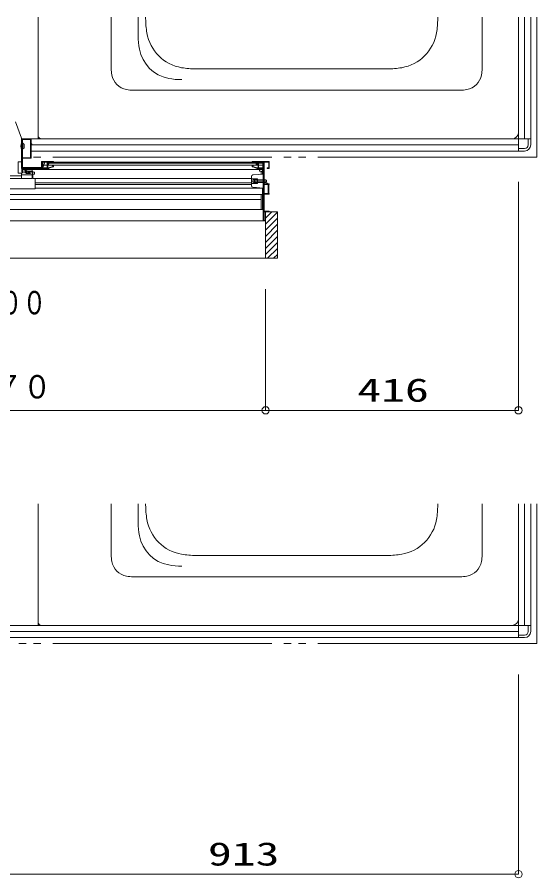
# Model space of a CAD drawing. Units: millimetres on the paper. Extents: x -305 to 305, y -152 to 152.
# Drawn here: x -93.7 to -50.9, y -75.7 to -4.9 of the extents above; entities that cross this region are included whole.
import ezdxf
from ezdxf.enums import TextEntityAlignment as Align

# ---------------------------------------------------------------- set-up
doc = ezdxf.new("R2010")
doc.units = ezdxf.units.MM
doc.linetypes.add('LONG_DOUBLE_CHAIN', pattern=[21.8, 18, -1, 0.6, -0.6, 0.6, -1])
doc.layers.add('0-0_0', color=7, linetype='Continuous', lineweight=9)
doc.layers.add('0-1_VIEW0001', color=7, linetype='Continuous', lineweight=9)
doc.styles.add('ＭＳ ゴシック', font='')
doc.styles.get('ＭＳ ゴシック').set_extended_font_data('MS Gothic')

# ---------------------------------------------------------------- blocks, each defined once
blk = doc.blocks.new('_ORIGIN')
at = {"layer": '0-0_0'}
blk.add_line((0, 0), (-1, 0), dxfattribs=at)
blk.add_circle((0, 0), 0.5, dxfattribs=at)

msp = doc.modelspace()

# ---------------------------------------------------------------- linework, layer by layer
at = {"layer": '0-0_0'}
for p, q in [((-52.434, -18.467), (-52.434, -37.246)), ((-73.239, -27.287), (-73.239, -37.246)), ((-73.239, -27.287), (-73.239, -37.246)), ((-131.134, -37.246), (-73.839, -37.246)), ((-72.639, -37.246), (-53.034, -37.246)), ((-52.434, -58.967), (-52.434, -75.375)), ((-53.034, -75.375), (-97.504, -75.375))]:
    msp.add_line(p, q, dxfattribs=at)
at = {"layer": '0-1_VIEW0001'}
for p, q in [((-91.934, -4.927), (-91.934, -14.927)), ((-91.934, -4.928), (-91.934, -14.678)), ((-85.934, -4.928), (-85.934, -9.13)), ((-83.713, -6.464), (-83.713, -4.928)), ((-83.104, -4.928), (-83.104, -5.038)), ((-59.084, -5.038), (-59.084, -4.928)), ((-55.434, -9.13), (-55.434, -4.928)), ((-52.434, -15.927), (-52.434, -4.927)), ((-52.434, -14.378), (-52.434, -4.928)), ((-51.934, -14.927), (-51.934, -4.927)), ((-51.434, -4.927), (-51.434, -14.927)), ((-78.965, -9.177), (-63.224, -9.177)), ((-84.136, -10.927), (-57.232, -10.927)), ((-93.325, -14.876), (-93.807, -13.526)), ((-93.319, -16.816), (-93.319, -14.91)), ((-93.284, -15.227), (-93.304, -15.227)), ((-93.284, -14.942), (-93.284, -17.677)), ((-92.584, -14.927), (-93.269, -14.927)), ((-93.269, -15.309), (-93.25, -15.309)), ((-93.234, -14.987), (-93.234, -16.467)), ((-93.234, -14.987), (-93.234, -16.467)), ((-92.594, -14.972), (-93.219, -14.972)), ((-92.594, -14.972), (-93.219, -14.972)), ((-93.134, -15.352), (-93.212, -15.292)), ((-93.134, -15.352), (-93.134, -15.702)), ((-93.084, -15.352), (-93.134, -15.352)), ((-93.084, -15.702), (-93.084, -15.352)), ((-92.579, -16.467), (-92.579, -14.987)), ((-92.579, -16.467), (-92.579, -14.987)), ((-92.534, -15.312), (-92.534, -14.977)), ((-92.534, -16.477), (-92.534, -15.382)), ((-92.534, -15.427), (-52.434, -15.427)), ((-92.469, -15.327), (-92.519, -15.327)), ((-92.519, -15.367), (-92.469, -15.367)), ((-92.459, -15.357), (-92.459, -15.337)), ((-52.984, -14.928), (-91.684, -14.928)), ((-52.434, -15.927), (-52.434, -15.527)), ((-51.434, -14.927), (-51.834, -14.927)), ((-51.634, -14.927), (-51.634, -15.427)), ((-51.434, -14.927), (-51.434, -15.427)), ((-93.284, -15.827), (-93.304, -15.827)), ((-93.269, -15.744), (-93.25, -15.744)), ((-93.134, -15.702), (-93.212, -15.761)), ((-93.084, -15.702), (-93.134, -15.702)), ((-52.434, -15.927), (-92.534, -15.927)), ((-92.534, -15.927), (-52.434, -15.927)), ((-51.934, -15.727), (-52.434, -15.727)), ((-51.934, -15.927), (-52.434, -15.927)), ((-93.319, -16.816), (-93.584, -16.816)), ((-93.224, -17.292), (-93.224, -16.527)), ((-93.224, -16.527), (-92.584, -16.527)), ((-93.219, -16.482), (-92.594, -16.482)), ((-93.219, -16.482), (-92.594, -16.482)), ((-91.669, -16.802), (-91.669, -17.292)), ((-90.709, -16.777), (-91.644, -16.777)), ((-91.609, -17.337), (-91.609, -16.842)), ((-91.599, -16.832), (-91.114, -16.832)), ((-91.594, -17.291), (-91.594, -16.926)), ((-91.384, -16.857), (-91.584, -17.377)), ((-91.549, -16.892), (-91.549, -17.292)), ((-91.384, -16.857), (-73.434, -16.857)), ((-91.199, -16.906), (-91.199, -16.877)), ((-91.178, -16.947), (-91.197, -16.913)), ((-91.195, -16.979), (-91.181, -16.965)), ((-91.184, -16.862), (-91.183, -16.862)), ((-91.17, -16.87), (-91.129, -16.943)), ((-91.128, -16.976), (-91.15, -16.998)), ((-91.108, -16.946), (-91.132, -16.97)), ((-91.124, -16.962), (-91.124, -16.966)), ((-91.104, -16.842), (-91.104, -16.936)), ((-91.089, -16.991), (-91.063, -16.965)), ((-91.059, -16.954), (-91.059, -16.842)), ((-73.434, -16.937), (-91.059, -16.937)), ((-91.049, -16.832), (-90.744, -16.832)), ((-90.759, -16.912), (-90.759, -16.922)), ((-90.744, -16.937), (-90.699, -16.937)), ((-90.734, -16.842), (-90.734, -16.887)), ((-90.684, -16.922), (-90.684, -16.802)), ((-74.334, -16.937), (-74.334, -16.802)), ((-74.274, -16.937), (-74.319, -16.937)), ((-74.309, -16.777), (-72.949, -16.777)), ((-74.284, -16.832), (-74.284, -16.887)), ((-74.259, -16.912), (-74.259, -16.937)), ((-74.009, -16.937), (-74.009, -17.097)), ((-73.929, -16.991), (-73.955, -16.965)), ((-73.91, -16.947), (-73.886, -16.97)), ((-73.894, -16.962), (-73.894, -16.966)), ((-73.89, -16.976), (-73.868, -16.998)), ((-73.848, -16.87), (-73.889, -16.943)), ((-73.84, -16.947), (-73.821, -16.913)), ((-73.823, -16.979), (-73.837, -16.965)), ((-73.834, -16.862), (-73.835, -16.862)), ((-73.819, -16.906), (-73.819, -16.877)), ((-73.469, -16.892), (-73.469, -17.307)), ((-73.434, -16.857), (-73.434, -21.677)), ((-73.424, -17.307), (-73.424, -16.926)), ((-72.934, -16.792), (-72.934, -17.352)), ((-93.309, -17.377), (-91.584, -17.377)), ((-93.259, -17.377), (-93.259, -17.437)), ((-73.434, -17.437), (-93.259, -17.437)), ((-93.244, -17.667), (-93.244, -17.612)), ((-93.234, -17.352), (-93.234, -17.552)), ((-93.234, -17.602), (-93.204, -17.602)), ((-93.204, -17.677), (-93.234, -17.677)), ((-91.669, -17.292), (-93.224, -17.292)), ((-93.204, -17.562), (-93.224, -17.562)), ((-93.189, -17.587), (-93.189, -17.577)), ((-93.024, -17.602), (-92.944, -17.602)), ((-92.944, -17.677), (-93.024, -17.677)), ((-92.989, -17.542), (-92.989, -17.352)), ((-92.989, -17.352), (-91.624, -17.352)), ((-92.899, -17.552), (-92.979, -17.552)), ((-92.934, -17.612), (-92.934, -17.667)), ((-92.884, -17.437), (-92.884, -17.587)), ((-92.884, -17.712), (-92.884, -17.567)), ((-92.784, -17.592), (-92.784, -17.612)), ((-92.434, -17.577), (-92.769, -17.577)), ((-92.769, -17.627), (-92.449, -17.627)), ((-92.484, -17.377), (-92.484, -17.437)), ((-92.434, -18.177), (-92.434, -17.437)), ((-92.369, -17.645), (-92.434, -17.645)), ((-92.384, -18.177), (-92.384, -17.627)), ((-92.344, -17.65), (-92.369, -17.645)), ((-92.272, -17.664), (-92.344, -17.65)), ((-91.609, -17.337), (-91.609, -17.317)), ((-91.099, -17.352), (-91.594, -17.352)), ((-91.534, -17.307), (-91.214, -17.307)), ((-91.476, -17.097), (-73.434, -17.097)), ((-91.199, -17.292), (-91.199, -16.99)), ((-91.154, -17.008), (-91.154, -17.292)), ((-91.139, -16.987), (-91.139, -17.003)), ((-91.139, -17.307), (-91.099, -17.307)), ((-91.132, -17.029), (-91.111, -17.065)), ((-91.065, -17.054), (-91.092, -17.009)), ((-91.09, -17.077), (-91.078, -17.077)), ((-91.083, -17.304), (-90.74, -17.197)), ((-90.719, -17.238), (-91.069, -17.347)), ((-90.774, -17.104), (-90.774, -17.102)), ((-90.733, -17.151), (-90.77, -17.115)), ((-90.759, -17.087), (-90.74, -17.087)), ((-90.73, -17.091), (-90.688, -17.133)), ((-90.729, -17.183), (-90.729, -17.162)), ((-90.684, -17.143), (-90.684, -17.19)), ((-74.334, -17.143), (-74.334, -17.19)), ((-74.288, -17.091), (-74.33, -17.133)), ((-74.289, -17.183), (-74.289, -17.162)), ((-74.285, -17.151), (-74.248, -17.115)), ((-74.259, -17.087), (-74.278, -17.087)), ((-74.244, -17.104), (-74.244, -17.102)), ((-73.953, -17.055), (-73.926, -17.009)), ((-73.928, -17.077), (-73.94, -17.077)), ((-73.886, -17.029), (-73.907, -17.065)), ((-73.879, -16.988), (-73.879, -17.004)), ((-73.819, -17.307), (-73.819, -16.99)), ((-73.469, -17.307), (-73.819, -17.307)), ((-73.729, -17.437), (-73.729, -17.597)), ((-73.729, -17.597), (-73.612, -17.597)), ((-73.604, -17.603), (-73.604, -17.842)), ((-73.604, -17.622), (-73.504, -17.622)), ((-73.504, -17.834), (-73.504, -17.437)), ((-73.409, -17.307), (-73.424, -17.307)), ((-73.409, -17.337), (-73.409, -17.317)), ((-73.109, -17.337), (-73.109, -17.327)), ((-72.934, -17.352), (-73.094, -17.352)), ((-92.434, -18.177), (-112.509, -18.177)), ((-93.319, -17.752), (-93.319, -18.177)), ((-92.434, -17.877), (-93.319, -17.877)), ((-93.234, -17.727), (-93.204, -17.727)), ((-93.189, -17.712), (-93.189, -17.692)), ((-93.039, -17.692), (-93.039, -17.712)), ((-93.024, -17.727), (-92.937, -17.727)), ((-92.874, -17.777), (-92.599, -17.777)), ((-92.634, -17.727), (-92.869, -17.727)), ((-92.592, -17.749), (-92.626, -17.729)), ((-92.369, -17.86), (-92.434, -17.86)), ((-74.408, -18.177), (-92.384, -18.177)), ((-92.369, -17.86), (-92.344, -17.855)), ((-92.344, -17.855), (-92.272, -17.84)), ((-92.272, -17.84), (-92.244, -17.835)), ((-92.184, -18.987), (-92.184, -18.177)), ((-74.409, -18.786), (-74.409, -18.018)), ((-74.409, -18.202), (-73.909, -18.202)), ((-73.409, -17.827), (-74.293, -17.894)), ((-74.159, -18.582), (-74.159, -18.222)), ((-74.089, -18.302), (-74.13, -18.309)), ((-74.089, -18.302), (-73.229, -18.302)), ((-73.909, -18.602), (-73.909, -18.202)), ((-92.225, -19.027), (-111.809, -19.027)), ((-74.409, -18.535), (-92.184, -18.535)), ((-92.184, -18.675), (-74.409, -18.675)), ((-92.184, -18.982), (-73.504, -18.982)), ((-74.409, -18.602), (-73.909, -18.602)), ((-74.334, -18.402), (-73.135, -18.402)), ((-73.409, -18.977), (-74.293, -18.911)), ((-74.089, -18.502), (-74.13, -18.495)), ((-74.089, -18.502), (-73.229, -18.502)), ((-73.504, -20.707), (-73.504, -18.972)), ((-73.359, -18.672), (-73.359, -19.432)), ((-73.359, -18.672), (-73.029, -18.672)), ((-73.159, -18.467), (-73.229, -18.502)), ((-73.029, -18.672), (-73.029, -19.432)), ((-73.504, -19.492), (-110.559, -19.492)), ((-73.029, -19.432), (-73.359, -19.432)), ((-72.934, -19.477), (-73.359, -19.477)), ((-72.984, -19.432), (-72.934, -19.432)), ((-72.934, -19.432), (-72.934, -19.477)), ((-110.559, -19.922), (-73.604, -19.922)), ((-73.434, -20.737), (-129.714, -20.737)), ((-73.359, -20.927), (-72.259, -20.927)), ((-73.259, -24.747), (-73.259, -20.927)), ((-73.259, -21.447), (-72.739, -20.927)), ((-73.259, -21.947), (-72.259, -20.947)), ((-72.259, -24.747), (-72.259, -20.927)), ((-73.434, -21.677), (-128.539, -21.677)), ((-73.259, -22.447), (-72.259, -21.447)), ((-73.259, -21.642), (-73.259, -21.662)), ((-73.259, -22.947), (-72.259, -21.947)), ((-73.259, -23.447), (-72.259, -22.447)), ((-73.259, -23.942), (-72.259, -22.942)), ((-73.259, -24.437), (-72.259, -23.437)), ((-73.074, -24.747), (-72.259, -23.932)), ((-72.259, -24.747), (-132.734, -24.747)), ((-72.579, -24.747), (-72.259, -24.427)), ((-91.934, -44.927), (-91.934, -54.927)), ((-91.934, -44.928), (-91.934, -54.678)), ((-85.934, -44.928), (-85.934, -49.13)), ((-83.713, -46.464), (-83.713, -44.928)), ((-83.104, -44.928), (-83.104, -45.038)), ((-59.084, -45.038), (-59.084, -44.928)), ((-55.434, -49.13), (-55.434, -44.928)), ((-52.434, -55.927), (-52.434, -44.927)), ((-52.434, -54.378), (-52.434, -44.928)), ((-51.934, -54.927), (-51.934, -44.927)), ((-51.434, -44.927), (-51.434, -54.927)), ((-78.965, -49.177), (-63.224, -49.177)), ((-84.136, -50.927), (-57.232, -50.927)), ((-52.984, -54.928), (-91.684, -54.928)), ((-51.434, -54.927), (-51.834, -54.927)), ((-51.634, -54.927), (-51.634, -55.427)), ((-51.434, -54.927), (-51.434, -55.427)), ((-97.509, -55.427), (-52.434, -55.427)), ((-52.434, -55.927), (-52.434, -55.527)), ((-51.934, -55.727), (-52.434, -55.727)), ((-97.509, -55.927), (-52.434, -55.927)), ((-52.434, -55.927), (-97.509, -55.927)), ((-51.934, -55.927), (-52.434, -55.927))]:
    msp.add_line(p, q, dxfattribs=at)
at = {"layer": '0-1_VIEW0001', "linetype": 'LONG_DOUBLE_CHAIN'}
for p, q in [((-50.934, -4.927), (-50.934, -16.427)), ((-50.934, -16.427), (-92.534, -16.427)), ((-50.934, -44.927), (-50.934, -56.427)), ((-50.934, -56.427), (-97.509, -56.427))]:
    msp.add_line(p, q, dxfattribs=at)
at = {"layer": '0-1_VIEW0001', "color": 5}
msp.add_line((-129.513, -17.977), (-93.319, -17.977), dxfattribs=at)
at = {"layer": '0-1_VIEW0001'}
for points in [[(-92.584, -14.927), (-51.434, -14.927), (-51.434, -4.927)], [(-93.319, -14.927), (-93.309, -14.927), (-93.309, -17.377)], [(-93.269, -14.927), (-93.28, -14.931), (-93.284, -14.942)], [(-92.534, -14.977), (-92.549, -14.942), (-92.584, -14.927)], [(-92.519, -15.327), (-92.53, -15.323), (-92.534, -15.312)], [(-92.534, -15.382), (-92.53, -15.371), (-92.519, -15.367)], [(-92.459, -15.337), (-92.462, -15.33), (-92.469, -15.327)], [(-92.469, -15.367), (-92.462, -15.364), (-92.459, -15.357)], [(-93.319, -17.752), (-93.584, -17.752), (-93.584, -16.816)], [(-92.584, -16.527), (-92.549, -16.512), (-92.534, -16.477)], [(-91.644, -16.777), (-91.662, -16.784), (-91.669, -16.802)], [(-91.609, -16.842), (-91.606, -16.835), (-91.599, -16.832)], [(-91.599, -16.914), (-91.591, -16.865), (-91.549, -16.892)], [(-91.594, -16.926), (-91.595, -16.919), (-91.599, -16.914)], [(-91.199, -16.877), (-91.195, -16.866), (-91.184, -16.862)], [(-91.197, -16.913), (-91.199, -16.91), (-91.199, -16.906)], [(-91.199, -16.99), (-91.198, -16.984), (-91.195, -16.979)], [(-91.183, -16.862), (-91.175, -16.864), (-91.17, -16.87)], [(-91.181, -16.965), (-91.176, -16.956), (-91.178, -16.947)], [(-91.132, -16.97), (-91.137, -16.978), (-91.139, -16.987)], [(-91.129, -16.943), (-91.125, -16.952), (-91.124, -16.962)], [(-91.124, -16.966), (-91.125, -16.971), (-91.128, -16.976)], [(-91.114, -16.832), (-91.107, -16.835), (-91.104, -16.842)], [(-91.104, -16.936), (-91.105, -16.941), (-91.108, -16.946)], [(-91.063, -16.965), (-91.06, -16.96), (-91.059, -16.954)], [(-91.059, -16.842), (-91.056, -16.835), (-91.049, -16.832)], [(-90.734, -16.887), (-90.737, -16.894), (-90.744, -16.897), (-90.755, -16.901), (-90.759, -16.912)], [(-90.759, -16.922), (-90.755, -16.933), (-90.744, -16.937)], [(-90.744, -16.832), (-90.737, -16.835), (-90.734, -16.842)], [(-90.684, -16.802), (-90.691, -16.784), (-90.709, -16.777)], [(-90.699, -16.937), (-90.688, -16.933), (-90.684, -16.922)], [(-74.334, -16.802), (-74.327, -16.785), (-74.309, -16.777)], [(-73.959, -16.955), (-73.959, -16.832), (-74.284, -16.832)], [(-74.284, -16.887), (-74.281, -16.894), (-74.274, -16.897), (-74.263, -16.902), (-74.259, -16.912)], [(-73.955, -16.965), (-73.958, -16.96), (-73.959, -16.955)], [(-73.259, -21.677), (-73.409, -21.677), (-73.409, -16.832), (-73.914, -16.832), (-73.914, -16.936)], [(-73.914, -16.936), (-73.913, -16.942), (-73.91, -16.947)], [(-73.889, -16.943), (-73.893, -16.952), (-73.894, -16.962)], [(-73.894, -16.966), (-73.893, -16.971), (-73.89, -16.976)], [(-73.886, -16.97), (-73.881, -16.978), (-73.879, -16.988)], [(-73.835, -16.862), (-73.843, -16.864), (-73.848, -16.87)], [(-73.837, -16.965), (-73.842, -16.956), (-73.84, -16.947)], [(-73.819, -16.877), (-73.823, -16.866), (-73.834, -16.862)], [(-73.819, -16.99), (-73.82, -16.984), (-73.823, -16.979)], [(-73.821, -16.913), (-73.82, -16.91), (-73.819, -16.906)], [(-73.419, -16.914), (-73.427, -16.865), (-73.469, -16.892)], [(-73.424, -16.926), (-73.423, -16.919), (-73.419, -16.914)], [(-72.979, -16.832), (-73.359, -16.832), (-73.359, -18.627), (-73.134, -18.627), (-73.134, -18.577)], [(-73.094, -17.312), (-72.979, -17.312), (-72.979, -16.832)], [(-72.949, -16.777), (-72.938, -16.782), (-72.934, -16.792)], [(-93.284, -17.677), (-93.269, -17.712), (-93.234, -17.727)], [(-93.244, -17.612), (-93.241, -17.605), (-93.234, -17.602)], [(-93.234, -17.677), (-93.241, -17.674), (-93.244, -17.667)], [(-93.234, -17.352), (-93.039, -17.352), (-93.039, -17.587)], [(-93.224, -17.562), (-93.231, -17.559), (-93.234, -17.552)], [(-93.189, -17.577), (-93.193, -17.566), (-93.204, -17.562)], [(-93.204, -17.602), (-93.193, -17.598), (-93.189, -17.587)], [(-93.189, -17.692), (-93.193, -17.681), (-93.204, -17.677)], [(-93.039, -17.587), (-93.035, -17.598), (-93.024, -17.602)], [(-93.024, -17.677), (-93.035, -17.681), (-93.039, -17.692)], [(-92.979, -17.552), (-92.986, -17.549), (-92.989, -17.542)], [(-92.944, -17.602), (-92.937, -17.605), (-92.934, -17.612)], [(-92.934, -17.667), (-92.937, -17.674), (-92.944, -17.677)], [(-92.884, -17.567), (-92.888, -17.556), (-92.899, -17.552)], [(-92.272, -17.664), (-92.244, -17.67), (-92.244, -17.835)], [(-91.624, -17.352), (-91.613, -17.348), (-91.609, -17.337)], [(-91.609, -17.317), (-91.607, -17.309), (-91.602, -17.304), (-91.596, -17.298), (-91.594, -17.291)], [(-91.594, -17.352), (-91.605, -17.348), (-91.609, -17.337)], [(-91.549, -17.292), (-91.545, -17.303), (-91.534, -17.307)], [(-91.214, -17.307), (-91.203, -17.303), (-91.199, -17.292)], [(-91.15, -16.998), (-91.153, -17.002), (-91.154, -17.008)], [(-91.154, -17.292), (-91.15, -17.303), (-91.139, -17.307)], [(-91.139, -17.003), (-91.137, -17.016), (-91.132, -17.029)], [(-91.111, -17.065), (-91.102, -17.074), (-91.09, -17.077)], [(-91.099, -17.307), (-91.091, -17.306), (-91.083, -17.304)], [(-91.069, -17.347), (-91.084, -17.351), (-91.099, -17.352)], [(-91.092, -17.009), (-91.094, -16.999), (-91.089, -16.991)], [(-91.078, -17.077), (-91.065, -17.069), (-91.065, -17.054)], [(-90.774, -17.102), (-90.77, -17.091), (-90.759, -17.087)], [(-90.77, -17.115), (-90.773, -17.11), (-90.774, -17.104)], [(-90.74, -17.087), (-90.735, -17.088), (-90.73, -17.091)], [(-90.74, -17.197), (-90.732, -17.192), (-90.729, -17.183)], [(-90.729, -17.162), (-90.73, -17.156), (-90.733, -17.151)], [(-90.684, -17.19), (-90.694, -17.22), (-90.719, -17.238)], [(-90.688, -17.133), (-90.685, -17.137), (-90.684, -17.143)], [(-74.33, -17.133), (-74.333, -17.137), (-74.334, -17.143)], [(-74.334, -17.19), (-74.324, -17.22), (-74.299, -17.238)], [(-74.299, -17.238), (-73.934, -17.352), (-73.409, -17.352)], [(-74.289, -17.162), (-74.288, -17.156), (-74.285, -17.151)], [(-74.279, -17.197), (-74.286, -17.192), (-74.289, -17.183)], [(-74.278, -17.087), (-74.284, -17.088), (-74.288, -17.091)], [(-73.864, -17.008), (-73.864, -17.307), (-73.927, -17.307), (-74.279, -17.197)], [(-74.244, -17.102), (-74.248, -17.091), (-74.259, -17.087)], [(-74.248, -17.115), (-74.245, -17.11), (-74.244, -17.104)], [(-73.94, -17.077), (-73.953, -17.07), (-73.953, -17.055)], [(-73.926, -17.009), (-73.925, -17), (-73.929, -16.991)], [(-73.907, -17.065), (-73.916, -17.074), (-73.928, -17.077)], [(-73.879, -17.004), (-73.881, -17.017), (-73.886, -17.029)], [(-73.868, -16.998), (-73.865, -17.002), (-73.864, -17.008)], [(-73.604, -17.603), (-73.604, -17.601), (-73.605, -17.599), (-73.608, -17.598), (-73.61, -17.597), (-73.612, -17.597)], [(-73.109, -17.327), (-73.105, -17.317), (-73.094, -17.312)], [(-73.094, -17.352), (-73.105, -17.348), (-73.109, -17.337)], [(-93.204, -17.727), (-93.193, -17.723), (-93.189, -17.712)], [(-93.039, -17.712), (-93.035, -17.723), (-93.024, -17.727)], [(-92.937, -17.727), (-92.928, -17.73), (-92.923, -17.739), (-92.905, -17.766), (-92.874, -17.777)], [(-92.869, -17.727), (-92.88, -17.723), (-92.884, -17.712)], [(-92.626, -17.729), (-92.63, -17.727), (-92.634, -17.727)], [(-92.599, -17.777), (-92.585, -17.766), (-92.592, -17.749)], [(-73.229, -18.302), (-73.159, -18.337), (-73.159, -18.467)], [(-73.134, -18.577), (-73.089, -18.577), (-73.089, -18.627)], [(-73.089, -18.627), (-72.934, -18.627), (-72.934, -18.672)], [(-72.934, -18.672), (-72.984, -18.672), (-72.984, -19.432)], [(-73.604, -19.492), (-73.604, -20.722), (-73.519, -20.722)], [(-73.359, -19.477), (-73.359, -20.882), (-72.934, -20.882), (-72.934, -20.927)], [(-73.359, -20.927), (-73.359, -21.627), (-73.259, -21.627)], [(-97.559, -54.927), (-51.434, -54.927), (-51.434, -44.927)]]:
    msp.add_lwpolyline(points, dxfattribs=at)
for centre, radius, start, end in [((-76.104, -5.038), 7, 180, 189.69632), ((-66.084, -5.038), 7, 350.30368, 0), ((-79.554, -5.627), 3.5, 189.69632, 260.30368), ((-62.634, -5.627), 3.5, 279.69632, 350.30368), ((-77.713, -6.464), 6, 180, 190.47531), ((-80.663, -7.01), 3, 190.47531, 259.52468), ((-82.934, -9.13), 3, 180, 190.47531), ((-78.965, -2.177), 7, 260.30368, 270), ((-63.224, -2.177), 7, 270, 279.69632), ((-58.434, -9.13), 3, 349.52468, 0.00001), ((-84.409, -9.402), 1.5, 190.47531, 259.52468), ((-56.959, -9.402), 1.5, 280.47531, 349.52468), ((-80.118, -4.06), 6, 259.52468, 270), ((-84.136, -7.927), 3, 259.52468, 270), ((-57.232, -7.927), 3, 270, 280.47531), ((-91.684, -14.678), 0.25, 180, 270), ((-52.984, -14.378), 0.55, 270, 0), ((-92.056, -15.527), 1.303, 167.57603, 192.42397), ((-93.304, -15.252), 0.025, 90, 167.57603), ((-93.419, -14.91), 0.1, 0, 19.65382), ((-93.269, -15.294), 0.015, 180, 270), ((-93.25, -15.294), 0.015, 270, 340.52878), ((-93.222, -15.304), 0.015, 52.83915, 160.52878), ((-93.219, -14.987), 0.015, 90, 180), ((-93.219, -14.987), 0.015, 90, 180), ((-92.594, -14.987), 0.015, 0, 90), ((-92.594, -14.987), 0.015, 0, 90), ((-51.934, -15.427), 0.3, 270, 0), ((-51.934, -15.427), 0.5, 270, 0), ((-93.304, -15.802), 0.025, 192.42397, 270), ((-93.269, -15.759), 0.015, 90, 180), ((-93.25, -15.759), 0.015, 19.47122, 90), ((-93.222, -15.749), 0.015, 199.47122, 307.16085), ((-93.219, -16.467), 0.015, 180, 270), ((-93.219, -16.467), 0.015, 180, 270), ((-92.594, -16.467), 0.015, 270, 0), ((-92.594, -16.467), 0.015, 270, 0), ((-92.769, -17.592), 0.015, 90, 180), ((-92.769, -17.612), 0.015, 180, 270), ((-92.449, -17.642), 0.015, 0, 90), ((-92.434, -17.627), 0.05, 0, 90), ((-74.284, -18.018), 0.125, 94.28915, 180), ((-74.074, -18.402), 0.21, 117.28096, 242.71904), ((-74.167, -18.222), 0.0077, 0, 117.28096), ((-74.134, -18.285), 0.025, 180, 280.09096), ((-92.224, -18.987), 0.04, 270, 0), ((-74.284, -18.786), 0.125, 180, 265.71085), ((-74.167, -18.582), 0.0077, 242.71904, 0), ((-74.134, -18.52), 0.025, 79.90905, 180), ((-73.519, -20.707), 0.015, 270, 0), ((-76.104, -45.038), 7, 180, 189.69632), ((-66.084, -45.038), 7, 350.30368, 0), ((-77.713, -46.464), 6, 180, 190.47531), ((-79.554, -45.627), 3.5, 189.69632, 260.30368), ((-62.634, -45.627), 3.5, 279.69632, 350.30368), ((-80.663, -47.01), 3, 190.47531, 259.52468), ((-82.934, -49.13), 3, 180, 190.47531), ((-78.965, -42.177), 7, 260.30368, 270), ((-63.224, -42.177), 7, 270, 279.69632), ((-58.434, -49.13), 3, 349.52468, 0.00001), ((-84.409, -49.402), 1.5, 190.47531, 259.52468), ((-80.118, -44.06), 6, 259.52468, 270), ((-56.959, -49.402), 1.5, 280.47531, 349.52468), ((-84.136, -47.927), 3, 259.52468, 270), ((-57.232, -47.927), 3, 270, 280.47531), ((-52.984, -54.378), 0.55, 270, 0), ((-91.684, -54.678), 0.25, 180, 270), ((-51.934, -55.427), 0.3, 270, 0), ((-51.934, -55.427), 0.5, 270, 0)]:
    msp.add_arc(centre, radius, start, end, dxfattribs=at)

# ---------------------------------------------------------------- block references
at = {"layer": '0-0_0', "xscale": 0.6, "yscale": 0.6}
for p in [(-73.239, -37.246), (-52.434, -37.246), (-52.434, -75.375)]:
    msp.add_blockref('_ORIGIN', p, dxfattribs=at)
at = {"layer": '0-0_0', "xscale": 0.6, "yscale": 0.6, "rotation": 180}
msp.add_blockref('_ORIGIN', (-73.239, -37.246), dxfattribs=at)

# ---------------------------------------------------------------- texts
at = {"layer": '0-0_0', "style": 'ＭＳ ゴシック'}
for s, width, p in [('額縁内寸法：１１７０', 0.9, (-114.429, -36.844)), ('416', 1.5, (-65.693, -37.116)), ('913', 1.5, (-77.98, -75.246))]:
    msp.add_text(s, height=1.921, dxfattribs=dict(at, width=width)).set_placement(p, align=Align.BOTTOM_LEFT)
at = {"layer": '0-1_VIEW0001', "style": 'ＭＳ ゴシック', "width": 0.75}
msp.add_text('ドア位置ＡＬ\u3000Ｗ８００', height=1.921, dxfattribs=at).set_placement((-112.887, -29.929), align=Align.BOTTOM_LEFT)

doc.saveas('drawing.dxf')
